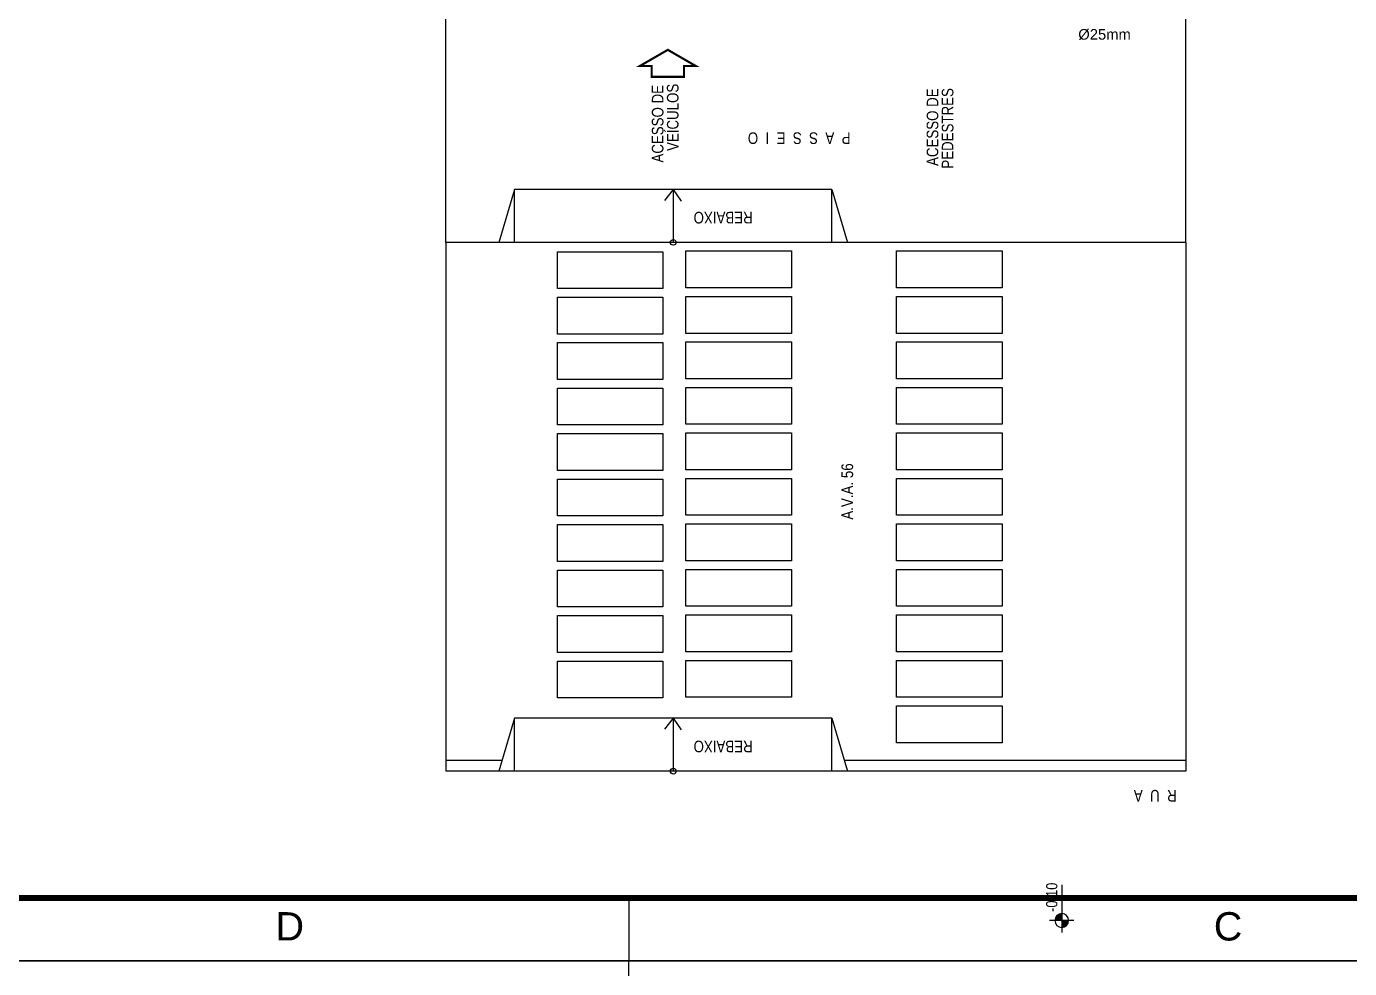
# Model space of a CAD drawing. Header units: millimetres. Extents: x 3923 to 4007, y 744 to 863.
# Drawn here: x 3944.05 to 3965.08, y 803.27 to 818.23 of the extents above; entities that cross this region are included whole.
import ezdxf
from ezdxf.enums import TextEntityAlignment as Align

# ---------------------------------------------------------------- set-up
doc = ezdxf.new("R2010")
doc.units = ezdxf.units.MM
for name, color, linetype in [('-HIDRO', 8, 'Continuous'), ('DIVERSOS', 1, 'Continuous'), ('E-txt-g', 3, 'Continuous'), ("PRANCHA - PROJETU'S", 7, 'Continuous'), ('TEXTO', 3, 'Continuous')]:
    doc.layers.add(name, color=color, linetype=linetype)
doc.layers.add('E-Txt-W', color=7, linetype='Continuous', lineweight=20)
doc.styles.add('ARIAL', font='arial.ttf', dxfattribs={"height": 2})
doc.styles.add('F2', font='ARIALN.TTF')
doc.styles.add('REG60', font='romans.shx', dxfattribs={"width": 0.8, "height": 0.15})
doc.styles.add('REG80', font='romans.shx', dxfattribs={"width": 0.8, "height": 0.2})
doc.styles.get("Standard").update_dxf_attribs({"font": 'arial.ttf'})

# ---------------------------------------------------------------- blocks, each defined once
blk = doc.blocks.new('ADFSGASDFG')
at = {"layer": "PRANCHA - PROJETU'S", "color": 1}
for p, q in [((360.678, 107.346), (276.578, 107.346)), ((307.178, 106.346), (307.178, 107.346)), ((307.178, 48.946), (307.178, 47.946)), ((307.178, 48.946), (307.178, 47.946)), ((276.578, 47.946), (360.678, 47.946))]:
    blk.add_line(p, q, dxfattribs=at)
at = {"layer": "PRANCHA - PROJETU'S", "color": 4, "const_width": 0.1}
blk.add_lwpolyline([(279.078, 106.346), (359.678, 106.346), (359.678, 48.946), (279.078, 48.946)], close=True, dxfattribs=at)
at = {"layer": "PRANCHA - PROJETU'S", "color": 50, "linetype": 'Continuous', "style": 'ARIAL'}
for s, p in [('D', (301.788, 48.496)), ('C', (316.698, 48.496)), ('C', (316.698, 48.496))]:
    blk.add_text(s, height=0.45, dxfattribs=at).set_placement(p, align=Align.MIDDLE)
blk = doc.blocks.new('NIVEL')
at = {"layer": 'DIVERSOS'}
h = blk.add_hatch(color=7, dxfattribs=at)
h.paths.add_polyline_path([(0, 0.137, 0.414214), (-0.137, 0), (0, 0)])
h.paths.add_polyline_path([(0, 0), (0, -0.137, 0.414214), (0.137, 0)])
at = {"layer": 'DIVERSOS', "color": 7}
for p, q in [((0.709, 0), (-0.242, 0)), ((0, 0.242), (0, -0.242))]:
    blk.add_line(p, q, dxfattribs=at)
blk.add_circle((0, 0), 0.137, dxfattribs=at)
blk = doc.blocks.new('Seta')
at = {"color": 2, "const_width": 2}
blk.add_lwpolyline([(10, 15), (10, 26), (25, 0), (10, -26), (10, -15), (0, -15), (0, 15)], close=True, dxfattribs=at)
blk = doc.blocks.new('TXT-AMB75')
at = {"layer": 'E-txt-g', "style": 'REG80', "width": 0.8, "flags": 8}
blk.add_attdef('TXT', text='', height=0.2, dxfattribs=at).set_placement((0.005, 0.296), align=Align.CENTER)
at = {"layer": 'E-Txt-W', "style": 'REG60', "width": 0.8, "flags": 8}
blk.add_attdef('TXT', text='', height=0.15, dxfattribs=at).set_placement((0.005, 0.027), align=Align.CENTER)

msp = doc.modelspace()

# ---------------------------------------------------------------- linework, layer by layer
at = {"layer": '-HIDRO', "linetype": 'Continuous'}
for p, q in [((3950.72, 814.8), (3950.72, 819)), ((3962.48, 814.8), (3962.48, 819)), ((3951.812, 815.64), (3951.56, 814.8)), ((3951.812, 814.8), (3951.812, 815.64)), ((3956.852, 815.64), (3951.812, 815.64)), ((3954.332, 815.64), (3954.191, 815.466)), ((3954.332, 815.64), (3954.332, 814.8)), ((3954.332, 815.64), (3954.458, 815.455)), ((3956.852, 814.8), (3956.852, 815.64)), ((3956.852, 815.64), (3957.104, 814.8)), ((3962.48, 814.8), (3950.72, 814.8)), ((3950.72, 814.8), (3950.72, 806.4)), ((3962.48, 814.8), (3962.48, 806.4)), ((3951.812, 807.24), (3951.56, 806.4)), ((3951.812, 806.4), (3951.812, 807.24)), ((3956.852, 807.24), (3951.812, 807.24)), ((3954.332, 807.24), (3954.191, 807.066)), ((3954.332, 807.24), (3954.332, 806.4)), ((3954.332, 807.24), (3954.458, 807.055)), ((3956.852, 806.4), (3956.852, 807.24)), ((3956.852, 807.24), (3957.104, 806.4)), ((3951.611, 806.568), (3950.72, 806.568)), ((3962.48, 806.568), (3957.054, 806.568)), ((3962.48, 806.4), (3950.72, 806.4))]:
    msp.add_line(p, q, dxfattribs=at)
for points in [[(3954.169, 814.652), (3954.169, 814.067), (3952.491, 814.067), (3952.491, 814.652)], [(3956.213, 814.663), (3956.213, 814.078), (3954.534, 814.078), (3954.534, 814.663)], [(3959.56, 814.663), (3959.56, 814.078), (3957.882, 814.078), (3957.882, 814.663)], [(3954.169, 813.93), (3954.169, 813.344), (3952.491, 813.344), (3952.491, 813.93)], [(3956.213, 813.941), (3956.213, 813.355), (3954.534, 813.355), (3954.534, 813.941)], [(3959.56, 813.941), (3959.56, 813.355), (3957.882, 813.355), (3957.882, 813.941)], [(3954.169, 813.207), (3954.169, 812.622), (3952.491, 812.622), (3952.491, 813.207)], [(3956.213, 813.218), (3956.213, 812.633), (3954.534, 812.633), (3954.534, 813.218)], [(3959.56, 813.218), (3959.56, 812.633), (3957.882, 812.633), (3957.882, 813.218)], [(3954.169, 812.485), (3954.169, 811.9), (3952.491, 811.9), (3952.491, 812.485)], [(3956.213, 812.496), (3956.213, 811.91), (3954.534, 811.91), (3954.534, 812.496)], [(3959.56, 812.496), (3959.56, 811.91), (3957.882, 811.91), (3957.882, 812.496)], [(3954.169, 811.762), (3954.169, 811.177), (3952.491, 811.177), (3952.491, 811.762)], [(3956.213, 811.773), (3956.213, 811.188), (3954.534, 811.188), (3954.534, 811.773)], [(3959.56, 811.773), (3959.56, 811.188), (3957.882, 811.188), (3957.882, 811.773)], [(3954.169, 811.04), (3954.169, 810.455), (3952.491, 810.455), (3952.491, 811.04)], [(3956.213, 811.051), (3956.213, 810.465), (3954.534, 810.465), (3954.534, 811.051)], [(3959.56, 811.051), (3959.56, 810.465), (3957.882, 810.465), (3957.882, 811.051)], [(3954.169, 810.317), (3954.169, 809.732), (3952.491, 809.732), (3952.491, 810.317)], [(3956.213, 810.328), (3956.213, 809.743), (3954.534, 809.743), (3954.534, 810.328)], [(3959.56, 810.328), (3959.56, 809.743), (3957.882, 809.743), (3957.882, 810.328)], [(3954.169, 809.595), (3954.169, 809.01), (3952.491, 809.01), (3952.491, 809.595)], [(3956.213, 809.606), (3956.213, 809.02), (3954.534, 809.02), (3954.534, 809.606)], [(3959.56, 809.606), (3959.56, 809.02), (3957.882, 809.02), (3957.882, 809.606)], [(3954.169, 808.872), (3954.169, 808.287), (3952.491, 808.287), (3952.491, 808.872)], [(3956.213, 808.883), (3956.213, 808.298), (3954.534, 808.298), (3954.534, 808.883)], [(3959.56, 808.883), (3959.56, 808.298), (3957.882, 808.298), (3957.882, 808.883)], [(3954.169, 808.15), (3954.169, 807.565), (3952.491, 807.565), (3952.491, 808.15)], [(3956.213, 808.161), (3956.213, 807.576), (3954.534, 807.576), (3954.534, 808.161)], [(3959.56, 808.161), (3959.56, 807.576), (3957.882, 807.576), (3957.882, 808.161)], [(3959.56, 807.438), (3959.56, 806.853), (3957.882, 806.853), (3957.882, 807.438)]]:
    msp.add_lwpolyline(points, close=True, dxfattribs=at)
for centre in [(3954.332, 814.8), (3954.332, 806.4)]:
    msp.add_circle(centre, 0.0454, dxfattribs=at)

# ---------------------------------------------------------------- block references
at = {"layer": '-HIDRO', "linetype": 'Continuous', "rotation": 270}
for name, p, xscale, yscale, zscale in [('Seta', (3954.246, 817.429), -0.01715416553462916, 0.01715416553462916, 0.01715416553462916), ('NIVEL', (3960.505, 804.029), -0.7971733240954236, 0.7971733240954236, 0.7971733240954236)]:
    msp.add_blockref(name, p, dxfattribs=dict(at, xscale=xscale, yscale=yscale, zscale=zscale))
at = {"layer": '-HIDRO'}
ref = msp.add_blockref('TXT-AMB75', (3957.553, 810.838), dxfattribs=dict(at, xscale=-1.224719996570784, yscale=1.224719996570784, zscale=1.224719996570784, rotation=90))
ref.add_attrib('TXT', 'A.V.A. 56', dxfattribs={"layer": 'E-txt-g', "color": 2, "height": 0.1848, "rotation": 90, "style": 'F2'}).set_placement((3957.19, 810.843), align=Align.CENTER)
at = {"layer": "PRANCHA - PROJETU'S", "color": 1}
for p in [(3646.451, 755.44), (3646.451, 696.04)]:
    msp.add_blockref('ADFSGASDFG', p, dxfattribs=at)

# ---------------------------------------------------------------- texts
at = {"layer": '-HIDRO', "linetype": 'Continuous', "style": 'F2'}
for s, height, rotation, p in [('ACESSO DE', 0.1843, 90, (3953.992, 816.068)), ('VEÍCULOS', 0.1843, 90, (3954.232, 816.252)), ('ACESSO DE', 0.1843, 90, (3958.36, 816.014)), ('PEDESTRES', 0.1843, 90, (3958.6, 815.971)), ('P  A  S  S  E  I  O', 0.18433, 180, (3957.149, 816.363)), ('R  U  A', 0.1843, 180, (3962.332, 805.918)), ('-0,10', 0.1781, 90, (3960.258, 804.165))]:
    msp.add_text(s, height=height, rotation=rotation, dxfattribs=at).set_placement(p, align=Align.TOP_LEFT)
for p in [(3955.594, 815.285), (3955.594, 806.885)]:
    msp.add_text('REBAIXO', height=0.1843, rotation=180, dxfattribs=at).set_placement(p)
at = {"layer": 'TEXTO'}
msp.add_text('Ø25mm', height=0.168, dxfattribs=at).set_placement((3961.186, 818.104), align=Align.MIDDLE_CENTER)

doc.saveas('drawing.dxf')
